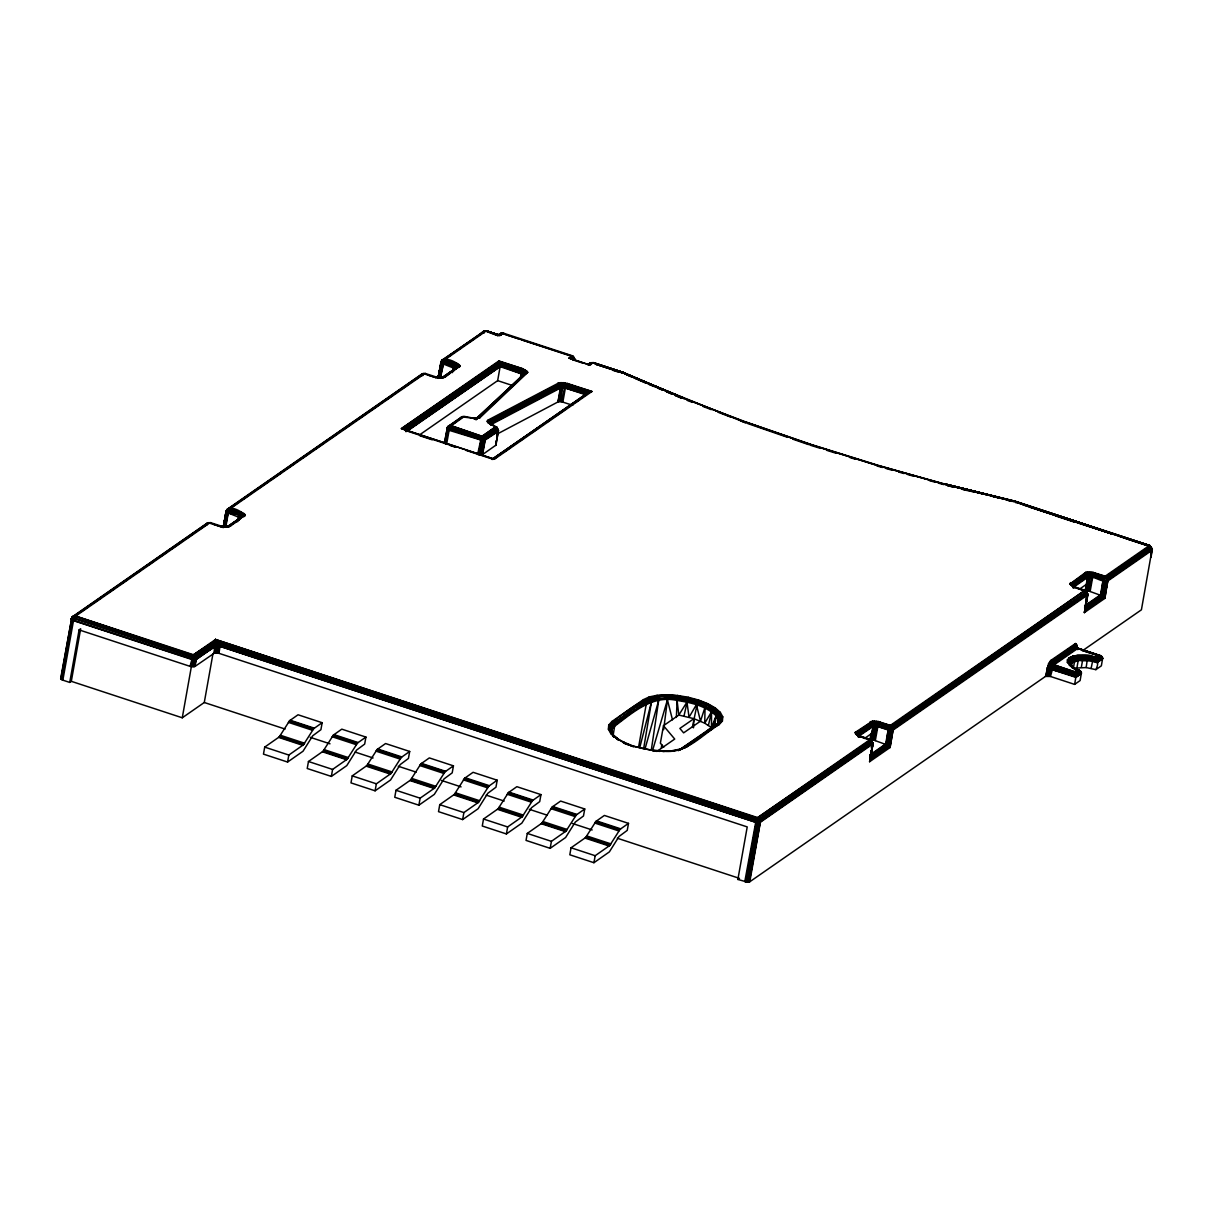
<?xml version="1.0" encoding="UTF-8"?>
<svg xmlns="http://www.w3.org/2000/svg" width="1213" height="1213" viewBox="0 0 1213 1213"><rect width="100%" height="100%" fill="white"/><g stroke="black" fill="none" stroke-linecap="round" stroke-linejoin="round"><path stroke-width="1.5" d="M720.34 712.395L715.245 707.907L707.831 703.707L705.041 707.027L704.753 723.191L711.455 727.648L716.458 714.957L720.34 712.395L722.781 716.868L722.402 721.007L719.218 724.54C702.403 734.502 687.786 752.469 666.498 751.423M869.797 755.002L885.657 743.978L888.371 729.028L890.357 725.389L1084.71 590.428L1087.576 594.112L1084.422 612.565L1104.861 598.373L1108.03 579.92L1105.164 576.22L1092.928 572.309L1085.832 572.263L1069.987 583.969L1072.459 585.303L1073.171 587.532L1087.606 577.388C1094.551 575.25 1101.04 582.983 1107.985 580.86L1152.032 550.277L1151.88 548.382L1150.258 546.441L1015.888 501.985L1015.903 502.804M214.458 653.049L215.99 643.967L215.505 639.463L193.064 655.156L190.047 666.346L195.066 666.392L214.458 653.049L218.962 653.322L747.223 826.917L737.868 879.455L747.663 882.2L749.786 881.76L1045.47 676.429L1050.488 676.475L1074.612 684.39L1080.116 680.569L1081.405 673.033L1079.509 670.531L1072.398 667.575L1079.509 670.531L1075.567 673.564L1052.641 666.665L1048.532 663.829L1051.11 660.236L1075.476 643.527L1076.81 645.468L1076.613 648.667M749.786 881.76L760.384 822.217L759.808 819.412L757.564 817.592L215.505 639.463L213.943 653.291M871.54 740.612L870.767 739.991L757.139 817.987L218.037 641.556C214.14 640.873 216.202 644.194 219.083 642.86L756.685 818.608L759.202 818.623L871.54 740.612L873.057 743.524L869.615 761.719L890.054 747.526L893.223 729.074L890.357 725.389L878.121 721.477L872.465 721.113L855.241 732.379L856.545 734.76L860.624 736.988L855.165 733.137M1095.855 669.652L1101.359 665.831L1102.647 658.31L1100.979 655.945L1099.797 655.49L1095.976 657.31L1082.223 655.687L1072.61 656.263C1084.088 653.595 1103.86 653.307 1095.855 669.652L1086.181 667.559L1073.384 668.227L1074.688 660.524L1072.61 656.263L1069.184 657.81L1067.379 659.887L1067.334 662.343L1074.703 669.273M1067.379 659.887L1077.538 656.415L1087.788 656.491L1096.522 658.204L1099.797 655.49L1095.748 657.052L1077.371 655.369L1069.184 657.81L1068.259 662.556L1074.536 668.712L1069.047 664.967M1073.05 656.809L1070.048 658.219L1068.896 660.539L1070.442 665.27M1073.49 657.249L1069.426 660.994L1069.381 663.208L1071.943 667.741M1068.304 660.206L1070.215 662.101L1070.518 665.543L1070.215 662.101L1071.443 659.645C1078.66 654.459 1088.698 657.097 1096.795 658.871L1100.979 655.945L1077.917 648.333L1075.779 646.453L1075.476 643.527M215.186 652.897L216.596 644.558L215.505 639.463L757.139 817.987L870.297 739.414L870.858 741.992M1073.126 587.911L1072.883 584.408L1087.045 574.568C1093.99 572.142 1100.418 579.101 1107.424 578.055L1151.455 547.472L1149.196 545.638L1105.164 576.22L1103.178 579.875L1100.464 594.825L1084.619 605.833M611.216 733.031L611.686 727.451L608.759 725.01L608.38 729.149L610.821 733.607L615.916 738.095L623.74 742.629M870.085 757.852L888.143 745.313L891.055 730.453L893.026 728.118L1087.394 593.157L1087.53 595.052L893.177 730.014L891.055 730.453L874.133 725.192L858.683 735.427L858.319 737.064L858.076 733.562L872.223 723.736C879.167 721.31 885.596 728.255 892.601 727.209L1086.969 592.247L1085.423 590.352L1072.701 586.364L1069.987 583.969M676.354 717.459L677.339 695.443L657.128 695.292L649.167 696.944L643.406 699.628L611.943 721.462L608.759 725.01M608.38 729.149L610.852 730.484L613.748 737.14L612.262 734.441M693.502 727.815L693.927 718.672L678.825 715.048L663.481 725.708L660.372 743.205L663.738 747.208M195.066 666.392L196.354 658.447L193.489 654.762L75.646 616.037C72.674 614.551 69.126 620.116 73.447 620.631L192.245 659.599L196.309 659.387L215.186 646.286L219.189 644.998L758.261 822.672L760.384 822.217L873.011 743.887L870.949 740.385L862.337 737.549M444.413 442.411L444.61 443.185L447.097 429.19L449.295 429.357L480.303 439.546L482.031 440.91L479.529 454.92L482.622 454.541L485.109 440.531L483.926 436.938L451.281 425.702C448.31 424.232 444.746 429.796 449.083 430.297L483.866 440.926L498.164 431.464L496.587 426.991L495.344 426.84L481.425 436.923L477.604 454.496M624.74 374.271L624.134 372.77L593.384 362.687L589.548 364.946L568.867 358.153L572.005 355.97C576.039 358.623 575.644 363.248 572.718 355.894L503.486 333.166L499.574 335.137L485.245 330.8L441.972 360.14L437.984 378.38L441.487 360.883L484.366 330.876L500.272 335.304L486.17 330.982L444.837 359.776L439.985 377.819L437.059 377.486L438.469 377.865L441.487 360.883L438.151 378.077L441.972 360.14C447.536 357.547 455.8 361.838 460 365.826L445.201 377.046L439.834 377.85L442.7 377.834M858.349 736.685L858.076 733.562L855.817 731.742M871.025 721.417L873.39 725.344L870.828 740.309L872.829 743.114L869.615 761.719L873.057 743.524L870.964 741.128L872.359 742.705L871.601 747.754M1051.11 660.236L1053.066 664.466L1074.976 672.169L1075.946 676.733L1074.612 684.39M1073.46 587.213L1072.883 584.408L1070.639 582.574M1074.718 643.86L1076.659 648.076L1098.205 655.278L1095.839 657.552L1089.41 655.763M1152.032 550.277L1149.909 545.562L1015.827 501.651L944.942 484.199L1015.736 501.5L945.473 484.23L876.165 465.019L809.253 444.17L876.954 465.413L945.518 484.548L876.438 464.837M489.476 423.701L491.462 424.899L490.78 424.459C490.992 426.385 490.977 419.895 488.202 419.986L487.217 421.305L488.263 422.912L495.859 427.249M222.479 527.23C227.741 527.776 225.77 514.039 230.455 508.535L424.823 373.574L425.869 374.377M216.066 652.852L217.354 644.573L215.505 639.463L220.19 645.286L218.962 653.322M437.286 378.062L437.196 377.258M218.006 653.079L219.25 645.255L215.505 639.463L217.567 641.647M643.724 748.163L651.472 701.827L651.063 698.946L649.167 696.944M1074.642 659.781L1070.548 663.496L1070.382 665.937L1070.457 662.768L1071.852 660.539C1081.192 652.943 1093.792 664.679 1102.299 657.158C1094.49 665.831 1081.753 654.323 1071.852 660.539L1070.215 662.101M1076.431 646.969L1075.886 644.664L1074.673 644.8L1050.322 661.889L1047.623 667.544L1046 676.187M1151.88 548.382L1107.833 578.95L1105.862 581.3L1102.951 596.159L1084.892 608.699L1087.636 593.945L1084.422 612.565L1087.636 593.945L1086.499 593.157M193.489 654.762L215.565 640.509L218.264 644.998L217.021 652.912M651.245 750.392L658.704 700.31L657.128 695.292M69.732 682.419L79.103 629.896L80.665 628.804L71.309 681.327L69.732 682.419L62.849 680.159L60.877 679.037L60.968 677.931M425.52 373.498L422.2 373.801L227.165 509.308L223.359 527.23L226.058 511.598C228.651 503.82 241.235 511.325 245.193 514.979L230.394 526.215L223.783 526.927L226.664 510.036L423.019 373.483L436.21 377.774L427.598 374.938M226.058 511.598L223.147 527.7L226.664 510.036C224.89 515.768 240.932 511.886 240.796 518.057C240.674 517.572 242.949 514.145 245.193 514.979M718.035 723.691L718.687 719.036C710.682 704.829 691.88 702.251 677.233 699.507C652.549 693.745 633.05 711.531 614.809 725.162L611.913 728.376L611.519 733.077L611.686 727.451L614.627 724.206L646.074 702.357L651.396 699.886L667.575 697.9L677.339 698.506L696.944 702.767L712.258 709.984L716.959 714.123L719.203 718.232L718.854 722.053L716.11 725.844M1150.773 557.283L1151.046 552.264M1152.32 549.959L1149.909 545.562L1015.251 501.56L945.154 484.002L1015.584 501.409L1150.136 545.895L1015.584 501.409L945.154 484.002M440.88 362.444L454.496 366.766L455.906 368.009L455.572 369.268L457.149 366.538L460 365.826M420.305 434.36L497.664 380.639L500.241 365.977L498.907 360.913L401.382 428.629L494.434 459.196L591.944 391.481L567.532 383.46L559.178 382.732L488.202 419.986M661.282 748.285L661.752 744.555M663.647 729.665L667.559 698.9L666.741 694.776M1151.061 556.964L1152.35 549.58L1150.258 547.184L1152.062 549.337L1108.03 579.92L1104.376 597.539L1084.938 611.034L1087.576 594.112L893.223 729.074L890.054 747.526L888.143 745.313L890.084 730.393L888.371 729.028L889.099 730.226L886.733 744.433L870.737 755.532M1107.454 581.103L1104.861 598.373L1102.951 596.159L1104.907 581.239L1103.178 579.875L1091.867 576.205L1088.197 576.19L1073.202 586.592L1075.431 587.835L1072.701 586.364M870.282 755.214L886.172 744.176L888.159 729.983L876.878 726.329L873.33 726.299L858.637 736.367M888.886 745.934L891.055 730.453L893.223 729.074L891.919 730.408L888.886 745.934L870.237 758.868L870.13 760.187L889.569 746.692L892.647 730.256M1085.104 606.06L1100.995 595.022L1102.966 580.815M1103.694 596.781L1105.862 581.3L1108.03 579.92L1106.741 581.254L1103.694 596.781L1085.059 609.714L1087.864 594.355M446.9 442.563L449.295 429.357L451.281 425.702L464.397 416.408L474.844 418.424L461.713 416.863L447.976 426.476L447.097 429.19L449.598 428.401L480.621 438.59L484.957 438.636L498.012 429.569L497.042 427.416L487.217 421.305M472.57 418.167L476.876 418.242L524.88 372.967L527.746 372.391L523.319 368.934L498.907 360.913M714.609 726.83L716.17 715.867C705.799 705.799 690.91 702.585 677.081 700.462C652.427 694.715 632.989 712.516 614.764 726.102L611.868 729.316M889.569 746.692L891.919 730.408M1104.376 597.539L1106.741 581.254M441.092 362.854L438.894 377.743L441.092 362.854L443.594 362.065C445.398 364.491 458.499 363.566 455.557 368.722L442.821 377.577M441.562 363.263L439.409 377.728L442.229 363.642L443.291 363.021L441.562 363.263L455.603 368.888M225.269 526.988L227.422 512.796L228.484 512.189L226.285 512.007L228.787 511.234L241.357 515.904L240.75 517.89L229.424 525.745M870.328 756.169L871.101 751.12M1085.15 607.016L1085.65 603.649M1086.166 600.283L1086.666 596.917M439.985 377.819L442.229 363.642M870.964 741.128L872.829 743.114L870.237 758.868L873.057 743.524M226.103 511.219L223.556 526.7L226.073 512.659M1085.559 606.379L1101.556 595.28L1103.906 581.072L1103.178 579.875L1105.862 581.3L1103.496 578.919L1088.88 575.038L1073.308 585.303L1073.869 587.835L1072.808 585.879L1070.427 584.787M717.444 725.465L718.687 719.036L722.781 716.868M227.422 512.796L224.784 526.912L226.755 512.417L223.738 526.988L226.755 512.417L240.796 518.057M438.287 376.94L440.91 362.065M60.65 678.628L71.855 617.538L208.211 522.636L221.403 526.942L212.791 524.107M60.877 679.037L71.855 617.538L71.249 619.1M61.332 679.447L71.946 619.919L194.186 659.827L219.674 643.86L756.26 819.382L759.808 819.412L872.162 741.401L870.297 739.414M62.015 679.826L72.613 620.298L75.221 616.431L210.016 522.727L211.062 523.531M62.849 680.159L73.659 619.676L71.476 619.509L72.355 616.795L207.393 522.955L210.713 522.651M190.987 666.604L192.245 659.599L191.502 658.401L193.231 659.766L191.988 666.771M71.309 681.327L182.268 717.793L191.29 667.074M192.943 666.832L194.186 659.827L196.157 657.491L215.474 643.83L218.871 643.982M193.822 666.786L195.066 659.781L196.354 658.447L215.383 644.937L220.19 645.286M194.535 666.634L196.354 658.447L219.083 642.86L756.26 819.382L757.139 817.987M225.77 527.139L228.256 513.129M182.268 717.793L204.284 702.494L212.988 653.595M237.657 521.772L238.809 515.586L240.796 511.931M238.809 520.362L240.068 515.009L242.479 512.599M264.707 747.117L263.464 754.122L287.587 762.052L303.023 751.226L312.727 735.775L320.914 729.695L322.158 722.705L298.034 714.775L289.589 720.734L279.278 736.898L264.707 747.117L288.83 755.047L303.402 744.827L313.712 728.664L322.158 722.705M287.587 762.052L288.83 755.047M308.466 761.506L307.223 768.511L331.346 776.426L346.782 765.615L356.486 750.165L364.673 744.085L365.917 737.079L341.793 729.149L333.348 735.123L323.037 751.287L308.466 761.506L332.589 769.421L347.161 759.217L357.471 743.038L365.917 737.079M331.346 776.426L332.589 769.421M352.24 775.88L350.982 782.885L375.105 790.815L390.556 779.989L400.26 764.539L408.432 758.459L409.691 751.454L385.567 743.539L377.122 749.498L366.811 765.661L352.24 775.88L376.364 783.81L390.92 773.591L401.23 757.428L409.691 751.454M438.393 377.501L440.895 363.491L438.287 377.091M440.577 377.971L443.079 363.976M375.105 790.815L376.364 783.81M452.479 372.618L453.632 366.417L455.603 362.778M453.632 371.193L454.89 365.841L457.286 363.43M444.383 442.79L447.491 427.203L447.097 429.19M445.065 443.594L447.567 429.584L449.295 429.357L448.234 429.978L445.747 443.973M395.999 790.27L394.756 797.275L418.879 805.189L434.315 794.379L444.019 778.928L452.206 772.848L453.45 765.843L429.326 757.913L420.881 763.887L410.57 780.05L395.999 790.27L420.123 798.184L434.694 787.98L445.004 771.802L453.45 765.843M478.544 454.754L481.03 440.744L480.303 439.546L482.986 440.971L498.452 430.645L495.981 445.095L482.622 454.541M480.5 454.981L482.986 440.971L484.957 438.636M418.879 805.189L420.123 798.184M481.364 454.936L483.866 440.926L485.155 439.591L482.092 454.784M496.193 440.668L495.981 445.095M496.814 437.165L497.436 433.663M495.677 445.474L498.452 430.645L495.344 426.84M439.758 804.644L438.515 811.649L462.638 819.579L478.074 808.753L487.778 793.302L495.965 787.222L497.209 780.217L473.085 772.302L464.64 778.261L454.329 794.424L439.758 804.644L463.882 812.574L478.453 802.354L488.763 786.191L497.209 780.217M520.18 378.774L521.332 372.588L523.319 368.934L499.256 361.413L401.382 428.629L494.434 459.196M521.438 377.41L522.712 372.057L525.199 369.692M462.638 819.579L463.882 812.574M483.517 819.033L482.274 826.023L506.397 833.953L521.833 823.142L531.552 807.676L539.724 801.611L540.968 794.606L516.859 786.676L508.399 792.65L498.088 808.813L483.517 819.033L507.641 826.948L522.212 816.743L532.522 800.565L540.968 794.606M496.663 434.33L557.98 401.928L560.512 386.977L557.798 383.202M557.98 401.928L561.225 386.735L559.178 382.732M558.662 401.7L559.587 401.594L562.074 387.584L561.013 382.504M559.587 401.594L560.649 401.609L563.135 382.565M572.733 405.309L561.771 401.776L565.379 382.899M562.847 402.064L565.546 387.114L567.532 383.46M506.397 833.953L507.641 826.948M527.291 833.407L526.033 840.412L550.156 848.342L565.607 837.516L575.311 822.065L583.483 815.985L584.742 808.98L560.618 801.065L552.173 807.024L541.862 823.187L527.291 833.407L551.415 841.337L565.986 831.117L576.296 814.954L584.742 808.98M550.156 848.342L551.415 841.337M571.05 847.781L569.807 854.786L593.93 862.716L609.366 851.89L619.07 836.439L627.257 830.374L628.501 823.369L604.377 815.439L595.932 821.398L585.621 837.577L571.05 847.781L595.174 855.711L609.745 845.491L620.055 829.328L628.501 823.369M613.111 735.412L614.809 725.162L611.943 721.462M593.93 862.716L595.174 855.711M638.599 747.041L646.226 704.268L645.665 701.448L643.406 699.628M692.365 727.421L697.748 701.084L698.612 700.068L707.831 703.707M744.767 881.715L756.26 819.382M745.707 881.972L756.306 822.444L755.578 821.246L219.993 644.573L215.429 644.406L196.157 657.491L191.821 657.446L73.978 618.721L72.355 616.795M746.692 882.139L757.291 822.596L755.578 821.246L219.25 645.255L215.383 644.937L196.157 657.491M747.663 882.2L758.261 822.672L760.233 820.322L872.572 742.311M748.527 882.154L759.141 822.611L872.769 743.266M749.255 882.003L760.43 821.277L758.261 822.672L755.365 822.187L220.205 646.332L215.247 645.892L196.309 659.387M869.979 721.902C877.878 725.01 866.658 738.899 871.556 740.157L874.133 725.192L872.465 721.113M871.556 740.157L872.42 740.112L874.922 726.102L874.224 721.022M872.42 740.112L873.39 740.173L876.15 721.144M888.143 745.313L874.376 740.324L878.121 721.477M875.316 740.582L878.03 725.632L880.016 721.993M1045.47 676.429L1048.532 663.829M1046.728 676.035L1048.29 667.62L1050.625 662.738L1075.446 645.513L1078.463 648.743L1101.783 656.521L1097.128 660.327M1047.592 675.99L1049.124 667.772L1051.125 663.572L1075.279 646.665L1076.477 646.984M1048.563 676.05L1051.807 664.299L1075.901 647.454L1077.629 648.333M1049.548 676.217L1052.626 664.876L1077.068 647.909L1099.797 655.49L1095.627 657.962L1094.596 661.176L1078.251 660.479L1070.548 663.496M1050.488 676.475L1053.506 665.27L1077.917 648.333L1099.797 655.49L1095.627 657.962L1096.688 658.598L1100.979 655.945L1078.236 648.409M1071.867 667.074L1071.852 660.539L1069.184 657.81M1084.786 572.748L1087.652 576.433L1085.119 591.383L1088.197 576.19L1085.832 572.263M1085.635 591.14L1088.94 576.023L1087.288 571.96M1086.363 590.989L1087.242 590.943L1089.729 576.933L1089.031 571.869M1087.242 590.943L1088.197 591.004L1090.957 571.99M1084.938 611.034L1087.834 594.734M1102.951 596.159L1089.183 591.171L1092.928 572.309M1090.138 591.428L1092.837 576.478L1094.823 572.824M1076.992 667.484L1078.327 659.766L1077.205 655.945M1081.359 667.241L1082.709 659.538L1082.223 655.687M1086.181 667.559L1087.758 656.036M1091.124 668.378L1093.444 656.976L1095.748 657.052L1098.205 655.278L1077.917 648.333M1152.123 549.171L1141.418 609.805L1083.042 650.35M871.374 748.103L872.359 742.705L871.601 746.162M1086.196 598.934L1086.848 595.34M870.418 756.017L872.829 743.114M717.353 725.374L718.399 719.931L716.17 715.867L712.744 728.679M886.172 744.176L889.099 730.226L888.159 729.983M1100.995 595.022L1103.906 581.072M683.996 716.004L688.211 697.248L698.612 700.068M464.336 416.65L462.517 416.544L448.931 426.203M708.422 725.374L711.804 710.863L715.245 707.907M1076.113 643.709L1077.083 648.364L1076.568 644.361M886.733 744.433L890.084 730.393L891.055 730.453L888.674 728.073L874.057 724.191L858.486 734.471L859.062 736.988L858 735.033L855.62 733.941M1101.556 595.28L1104.907 581.239L1102.223 595.659L1084.543 607.925M639.812 747.39L651.472 701.827M645.089 748.618L658.704 700.31M240.113 517.238L241.463 514.646L243.828 513.357M454.92 368.085L456.27 365.492L458.635 364.203M652.533 750.589L667.438 699.856L672.487 719.84M475.587 419.364L479.332 417.227L526.366 373.028L525.775 370.769L499.256 361.413L402.974 428.826L404.156 429.281L499.862 362.808L522.015 370.723C526.654 370.223 523.288 377.349 522.773 374.347L524.168 371.784L526.624 370.572M240.583 517.648L242.054 515.176L244.753 514.176M455.391 368.494L456.861 366.023L459.56 365.007M523.212 374.817L524.729 372.391L527.503 371.496M240.477 518.755L242.297 516.192L245.117 515.737M455.284 369.586L457.104 367.039L459.939 366.584M568.867 358.153L570.823 358.457L572.885 356.379L501.287 333.226C496.117 338.472 489.673 329.254 483.547 331.21L477.558 336.501M499.028 335.698C499.483 330.649 509.915 334.909 499.801 334.091L498.073 335.258L493.418 333.772M678.234 750.711L711.455 727.648L711.531 711.788L704.753 723.191L693.927 718.672L679.871 728.422L683.616 732.864L700.492 721.159L704.798 707.967M523.334 375.257L522.303 372.967L500.256 365.234L405.476 430.494L455.178 446.824M575.129 360.291L573.067 356.774L521.817 339.943M446.884 428.78L447.491 427.203M653.382 750.513C687.422 752.803 633.444 748.345 659.705 751.408M1076.81 645.468L1076.826 646.938M476.042 419.88L523.394 374.787L523.516 372.558L500.196 364.431L404.96 429.857L404.156 429.281L499.604 362.096L522.894 369.328M756.685 818.608L218.037 641.556L217.764 643.087L215.535 643.042L195.748 656.582L192.2 656.551L74.357 617.826L73.023 616.249M216.46 640.585L217.809 641.98L215.58 641.859L195.126 655.793L192.624 655.778L73.841 615.931M473.798 418.834L480.196 417.454L527.746 372.391M643.087 748.527C678.598 755.183 621.435 745.328 623.33 742.311L633.595 746.738L625.104 743.402M613.778 736.23L610.169 729.832L610.548 725.874L613.581 722.508C628.698 714.639 640.328 698.43 658.143 696.52C668.075 695.519 678.067 696.444 687.816 698.4C699.734 701.811 714.791 705.011 720.825 717.11L720.446 721.068L717.414 724.434L678.704 750.331C695.079 744.342 707.482 727.573 722.402 721.007M206.468 524.865L207.393 522.955L210.941 522.985M425.748 373.831L422.2 373.801L421.275 375.696M460.546 418.151L461.713 416.863M476.239 419.076L477.573 417.681M589.867 364.734L588.896 364.264L590.064 362.99L593.081 362.596L624.134 372.77M683.965 747.89L687.756 746.374M715.427 726.041L719.218 724.54M572.309 359.275L574.265 357.805L571.626 358.805L573.658 357.001L570.823 358.457L572.824 359.821L574.265 357.805L572.4 355.803L569.852 358.229L589.548 364.946M223.783 526.927L226.149 527.094M440.592 377.637C435.679 377.243 442.305 378.365 440.213 377.622M662.965 751.62L674.034 750.726L663.299 751.135M491.174 424.277L488.414 422.26L489.036 420.426L559.83 383.217L565.228 383.369L591.944 391.481L587.941 392.663L586.304 394.953L565.334 388.054L561.164 387.69L490.871 424.702M216.611 644.042L218.522 643.208L755.881 820.291L760.233 820.322M498.164 431.464L497.451 428.811L484.548 437.726L481 437.696L449.978 427.507L448.658 425.93M71.294 618.721L74.66 616.249M1070.548 664.057C1077.144 656.582 1088.713 659.842 1097.189 661.934L1102.647 658.31L1097.159 662.207L1094.596 661.176L1097.204 661.494L1102.556 657.78L1097.189 661.934M475.011 418.834L478.771 418.136M219.674 643.86L218.264 644.998M587.941 392.663L564.636 385.84L561.119 385.749L490.749 422.791L490.34 423.989L490.355 421.881L560.831 384.779L566.244 385.264L587.941 392.663L492.448 459.075L465.822 450.326M671.82 751.15L681.994 749.073M740.582 420.881L745.737 422.852L624.695 373.756L662.92 390.131M476.588 418.167L525.441 373.134L524.926 371.178L499.604 362.096L402.974 428.826M1068.896 660.539L1073.899 657.78M226.497 527.261L242.736 516.283C243.616 511.143 232.183 512.098 229.591 509.551L228.651 508.444M441.305 378.092L457.544 367.13C458.423 361.99 446.991 362.93 444.398 360.397L443.458 359.275M503.092 333.317L499.953 335.516L486.549 330.815L498.073 335.258L500.469 333.545L504.017 333.575M474.056 418.349L476.982 418.424M718.854 722.053L719.946 717.58C711.728 702.994 692.441 700.356 677.415 697.551C652.473 691.744 632.595 709.347 614.203 723.297L611.216 726.602L611.322 731.272M1047.774 665.634L1075.916 675.186L1080.631 671.335L1073.111 667.559M230.394 526.215L227.089 526.988L241.918 516.602C242.479 511.795 231.698 512.856 229.166 510.339L227.847 508.763M241.251 517.147L244.541 516.374M445.201 377.046L441.896 377.819L456.74 367.448C457.286 362.626 446.505 363.688 443.973 361.171L442.654 359.594M456.058 367.994L459.348 367.221M523.91 374.044L527.306 373.179M1070.457 662.768L1074.688 660.524M1050.261 661.04L1051.125 663.572L1053.506 665.27L1074.976 672.169L1078.6 670.183L1075.309 672.851L1053.066 665.892L1049.381 662.268M488.975 332.438L497.8 335.683L499.801 334.091M501.287 333.226L497.8 335.683M590.883 362.672L588.002 364.431L590.064 362.99L593.612 363.021L590.883 362.672L587.668 364.704L589.397 363.536L590.746 364.688L588.896 364.264M1046.728 669.424L1050.792 669.212L1075.946 676.733L1081.405 673.033L1079.706 672.29L1081.359 672.639L1075.961 675.99L1052.262 667.575L1075.779 674.352L1080.161 670.925C1073.414 667.999 1079.888 669.788 1074.612 671.668L1053.945 664.876M486.868 330.906L498.77 334.864L500.469 333.545L498.073 335.258M1051.747 669.47L1075.87 677.385L1081.405 673.154L1075.946 676.733L1047.153 667.544M1053.506 665.27L1075.309 672.851L1079.312 670.501L1080.874 671.608L1075.961 675.99L1081.329 672.518L1079.706 671.684L1081.147 672.032L1075.961 675.99L1051.959 668.515M591.777 362.596L588.745 364.355L592.687 362.763L624.452 373.058L593.384 362.687M1081.359 672.639L1075.946 676.733L1081.39 672.897L1079.706 672.29L1081.329 672.518M195.126 655.793L215.565 640.509L216.596 644.558L218.416 643.011M1097.204 661.494L1102.299 657.158L1097.159 660.63L1094.763 660.433L1097.159 662.207L1102.602 658.826L1097.098 662.647L1092.367 661.373M478.225 417.484L480.121 417.515L477.406 417.803M1052.641 666.665L1075.779 674.352L1080.404 671.123L1075.567 673.564L1053.066 665.892M404.96 429.857L500.059 363.597L522.015 370.723L500.196 364.431L405.476 430.494M209.106 522.56L74.736 615.855L193.064 655.156L215.565 640.509L215.58 641.859L195.748 656.582L215.474 643.83M423.913 373.407L229.545 508.368L241.827 512.902L244.192 514.994L229.469 526.033L226.149 526.942L229.333 526.7M485.245 330.8L444.352 359.2L456.634 363.748L459.014 365.826L444.292 376.879L440.971 377.789L444.155 377.546M80.846 611.974L87.018 607.683M93.204 603.392L100.922 598.024M108.639 592.657L114.826 588.381M120.997 584.09L127.183 579.799M136.447 573.355L141.072 570.14M148.805 564.788L153.429 561.558M159.616 557.267L167.333 551.915M171.958 548.701L181.237 542.256M187.409 537.966L193.58 533.675M199.766 529.399L205.937 525.108M231.061 507.671L237.278 503.35M243.495 499.028L249.711 494.707M259.036 488.233L266.815 482.835M271.485 479.59L280.81 473.115M287.026 468.794L294.804 463.396M302.583 457.998L308.799 453.677M315.016 449.356L322.794 443.958M330.573 438.56L336.789 434.239M343.006 429.933L350.784 424.535M358.563 419.137L364.779 414.816M370.996 410.494L378.774 405.097M386.553 399.699L392.769 395.377M402.094 388.903L408.311 384.582M414.528 380.26L420.759 375.939M445.747 358.593L450.296 355.439M457.862 350.178L460.895 348.07M469.977 341.763L473.009 339.655M233.396 523.667L239.052 519.74M446.793 375.484L449.629 373.528M407.325 431.085L500.15 366.629L522.773 374.347M463.411 416.468L450.357 425.536L481.864 436.301L496.011 426.794M453.01 424.05L455.906 422.033M492.205 459.53L588.942 392.102L566.668 384.476L560.391 383.93L489.764 421.063L489.021 422.048L490.386 423.777L488.263 422.912M567.108 383.869L590.291 391.663L492.796 458.726M495.131 457.832L516.799 442.79M519.907 440.637L529.186 434.193M532.28 432.04L544.667 423.443M547.76 421.29L572.521 404.096M575.614 401.958L584.909 395.499M493.479 459.393L496.572 457.256M504.305 451.888L510.491 447.582M519.771 441.138L524.425 437.908M532.158 432.541L538.345 428.25M547.624 421.806L550.717 419.653M555.357 416.438L564.636 409.979M575.478 402.458L578.571 400.32M656.84 751.469L674.716 739.051L663.481 725.708M716.595 724.768L684.466 747.147L679.144 749.619M685.193 747.708L691.183 743.554M697.172 739.384L701.66 736.276M707.649 732.106L712.152 728.983M864.475 738.459L871.556 733.547M1079.282 589.306L1086.363 584.378M1085.104 590.261L891.221 725.799L877.939 721.947L871.753 721.887L856.181 732.713L859.668 736.609M1086.348 591.459L891.995 726.42L877.727 722.614L872.405 722.569L857.455 732.773L856.969 733.82L858.546 735.518M1150.849 546.684L1106.802 577.267L1092.534 573.461L1087.212 573.415L1072.277 583.605L1071.792 584.651L1073.353 586.364M869.736 757.094L887.416 744.812L890.084 730.393L889.099 730.226M737.868 879.455L739.445 878.364L617.326 838.228M1074.612 671.668L1078.6 670.183L1076.34 669.182L1077.114 670.092M1075.87 677.385L1081.374 673.564M500.15 366.629L405.824 431.646L500.241 365.977L521.332 372.588M1102.647 658.31L1097.174 662.086L1096.491 661.707L1102.556 657.78L1097.189 661.13M1075.567 673.564L1079.312 670.501M404.156 429.281L500.059 363.597M1069.426 660.994C1077.432 655.354 1088.122 657.325 1096.992 659.599L1101.783 656.521L1082.148 650.411M1074.976 672.169L1078.296 670.092L1075.976 669.106L1077.705 669.985M1075.779 674.352L1080.631 671.335L1079.646 671.168L1081.026 671.835M569.852 358.229L572.885 356.379M1099.797 655.49L1096.34 657.855L1093.307 657.401M572.824 359.821L574.689 358.699M1075.916 675.186L1081.147 672.032M216.596 644.558L215.429 644.406L217.309 642.041L216.02 640.57M219.189 644.998L755.881 820.291L758.261 822.672M589.154 364.582L592.687 362.763L624.543 373.21L683.435 398.091L623.998 372.725L593.081 362.596L624.27 372.861M1096.537 658.204L1100.979 655.945L1096.916 659.296L1095.172 659.084L1097.068 659.933L1101.783 656.521L1096.916 659.296L1095.4 658.477L1096.688 658.598M624.543 373.21L683.616 398.455L623.315 372.831L682.692 397.743L745.646 422.26M437.286 377.273L435.164 376.97L437.317 377.561M222.464 526.442L220.357 526.124L222.495 526.715M632.549 745.934L643.178 748.542M860.502 736.443L859.562 736.185L870.828 739.839M216.43 645.892L218.295 645.225M215.323 645.437L219.25 645.255M71.476 619.509L73.978 618.721M672.29 750.665L681.206 748.83L686.846 746.207L718.308 724.358L721.417 720.916L721.796 716.868C713.229 701.66 693.093 698.9 677.415 695.959C652.033 690.091 631.473 707.376 612.823 721.887L609.699 725.329L609.335 729.377C611.443 735.957 620.45 740.521 624.452 742.401M216.02 643.193L216.854 642.056L215.793 640.555M1074.475 659.038L1071.443 659.645L1069.881 661.525L1070.169 664.208M475.435 418.349L480.03 417.575M857.894 735.518L859.41 736.018M227.301 526.73L225.027 527.003L227.892 527.003M219.265 646.074L220.235 646.059L218.31 645.559M1103.496 578.919L1107.833 578.95M888.674 728.073L893.026 728.118M1071.352 585.606L1072.808 585.879M856.545 734.76L858 735.033M615.916 738.095L618.433 740.324M222.388 526.412L225.785 526.806M478.407 417.333L480.272 417.378M498.77 334.864L501.151 335.258M610.821 733.607L617.917 738.853M560.649 401.609L561.771 401.776M1088.197 591.004L1089.183 591.171M677.339 695.443L688.211 697.248M873.39 740.173L874.376 740.324M809.905 444.049L744.843 421.593L682.479 397.955M487.49 422.094L489.885 423.246M1094.763 660.433L1097.174 660.903M1067.334 662.343L1069.381 663.208L1071.655 666.468M482.622 333.105L484.214 332.908M961.773 489.082L972.599 491.72M1006.896 500.105L1012.309 501.424M944.942 484.199L1015.251 501.56L1150.136 545.895M1014.083 501.53L947.323 484.988L983.425 494.116M961.773 489.127L967.186 490.507M945.473 484.23L1014.053 501.363L947.323 484.988L988.838 495.329M992.446 496.223L1014.098 501.621M992.446 496.39L997.859 497.755M1006.896 500.029L1012.309 501.394M587.198 393.285L565.865 386.159L586.713 393.891L565.546 387.114L561.225 386.735L490.537 424.065L487.459 420.577M876.999 465.989L882.412 467.505M886.006 468.506L891.419 470.022M898.636 472.024L904.049 473.54M907.658 474.541L913.071 476.057M929.294 480.575L934.707 482.092M938.316 483.092L943.729 484.609M521.635 371.633L500.256 365.234L405.733 431.115L500.241 365.977L521.12 373.528M566.244 385.264L588.942 392.102M565.334 388.054L586.455 394.422L565.546 387.114M1093.444 656.976L1096.34 657.855M566.668 384.476L590.291 391.663M809.587 444.003L876.696 464.867M810.314 445.216L819.336 448.022M826.538 450.266L835.545 453.086M849.964 457.574L855.377 459.257M612.686 370.283L617.857 371.921M499.862 362.808L522.439 369.95M622.921 372.937L595.462 364.127L622.906 372.846M1030.246 507.322L1075.021 521.924M1078.6 523.091L1112.639 534.19L1015.918 502.303M1126.968 538.86L1150.258 546.441L1015.903 502.061M1023.075 504.881L1112.639 534.16M1123.39 537.662L1150.258 546.441L1119.796 536.449M505.912 334.712L518.285 338.776M595.462 364.143L622.982 373.179M486.17 330.982L499.953 335.516M574.477 360.367L582.725 363.081M497.664 380.639L511.643 385.234M425.202 373.407L435.861 376.894M1074.384 587.031L1085.771 591.231L1077.144 588.396M450.023 445.444L455.193 447.142M419.85 435.755L432.207 439.819M210.395 522.576L221.054 526.048M859.956 736.018L870.6 739.505M755.365 822.187L217.354 645.513M79.103 629.896L190.047 666.346M290.18 720.234L314.288 728.164M333.939 734.608L358.062 742.538M377.698 748.997L401.821 756.927M421.457 763.371L445.58 771.301M465.231 777.76L489.339 785.69M508.99 792.134L533.114 800.064M552.749 806.524L576.872 814.439M596.508 820.898L620.631 828.828M289.589 720.734L313.712 728.664M333.348 735.123L357.471 743.038M377.122 749.498L401.23 757.428M420.881 763.887L445.004 771.802M464.64 778.261L488.763 786.191M508.399 792.65L532.522 800.565M552.173 807.024L576.296 814.954M595.932 821.398L620.055 829.328M288.982 721.447L313.106 729.377M332.741 735.836L356.865 743.766M376.515 750.21L400.639 758.14M420.274 764.599L444.398 772.529M464.033 778.973L488.157 786.903M507.792 793.363L531.916 801.277M551.566 807.737L575.69 815.667M595.325 822.126L619.449 830.041M288.376 722.357L312.499 730.287M332.135 736.731L356.258 744.661M375.909 751.12L400.017 759.05M419.668 765.494L443.791 773.424M463.427 779.883L487.55 787.813M507.186 794.257L531.309 802.187M550.96 808.646L575.083 816.561M594.719 823.02L618.842 830.95M204.284 702.494L285.1 729.058M310.24 737.322L329.997 743.812M355.136 752.075L373.088 757.973M398.228 766.237L416.195 772.135M441.335 780.399L461.092 786.888M486.231 795.152L504.183 801.05M529.323 809.314L547.29 815.212M572.43 823.475L592.187 829.965M280.491 735.29L304.615 743.22M324.25 749.664L348.374 757.594M368.024 764.054L392.133 771.968M411.783 778.428L435.907 786.358M455.542 792.817L479.666 800.732M499.301 807.191L523.425 815.121M543.075 821.58L567.184 829.495M586.834 835.954L610.958 843.884M279.885 736.185L304.008 744.115M323.644 750.574L347.767 758.504M367.403 764.948L391.526 772.878M411.177 779.337L435.3 787.252M454.936 793.711L479.059 801.641M498.695 808.101L522.818 816.015M542.469 822.475L566.577 830.405M586.228 836.864L610.351 844.779M279.278 736.898L303.402 744.827M323.037 751.287L347.161 759.217M366.811 765.661L390.92 773.591M410.57 780.05L434.694 787.98M454.329 794.424L478.453 802.354M498.088 808.813L522.212 816.743M541.862 823.187L565.986 831.117M585.621 837.577L609.745 845.491M278.702 737.413L302.81 745.343M322.461 751.787L346.584 759.717M366.22 766.176L390.343 774.091M409.979 780.55L434.102 788.48M453.753 794.94L477.861 802.854M497.512 809.314L521.635 817.244M541.271 823.703L565.394 831.618M585.03 838.077L609.153 846.007M1055.31 515.828L1075.021 522.333M1081.966 650.411L1100.6 656.597M595.34 363.597L622.891 372.816M810.117 444.292L744.57 421.775L810.254 444.64M747.481 423.458L787.631 437.362M792.862 439.182L808.571 444.61M1070.048 583.226L1072.504 584.818L1073.399 587.41M855.241 732.379L857.697 733.971L858.577 736.564M687.195 400.396L692.365 402.367M702.691 406.34L711.303 409.645M718.187 412.284L730.241 416.908M1150.151 548.049L1150.985 548.382M1073.308 586.288L1075.309 587.274M858.486 735.442L860.275 736.109M623.937 742.235L633.474 746.192M623.391 372.8L682.692 397.743M645.574 383.02L635.142 378.426M649.046 384.476L654.247 386.538M657.719 388.13L662.92 390.252M666.392 391.723L671.608 393.967M624.65 373.498L683.616 398.455M623.74 372.709L683.435 398.091M626.469 374.741L631.67 376.955M1076.34 669.182L1079.509 670.531M666.392 391.617L671.593 393.861M1149.196 545.638L1150.076 546.062L1106.029 576.63L1092.746 572.779L1085.665 573.158L1071.003 583.544L1074.475 587.456M1084.71 590.428L1085.59 590.837M869.903 739.581L870.767 739.991M482.38 332.483L483.35 332.953M422.003 375.545L421.032 375.075L422.882 375.499L421.533 374.347M206.225 524.228L207.196 524.713M1094.596 661.176L1097.098 662.647M498.073 430.16L497.451 428.811L498.452 430.645M219.083 642.86L216.232 640.585M216.702 640.555L218.037 641.556M574.477 359.093L573.067 356.774M618.281 739.521L612.504 734.092M480.621 438.59L482.986 440.971M191.821 657.446L194.186 659.827M1150.258 547.184L1151.668 548.761M441.972 360.14L443.594 362.065M449.462 425.611L481.425 436.923L483.926 436.938L496.981 427.871L496.587 426.991M447.976 426.476L449.598 428.401M227.165 509.308L228.787 511.234M573.067 357.517L573.794 358.714M700.492 721.159L696.414 704.662L689.06 717.217L686.967 702.1L678.825 715.048L677.081 700.462M1078.463 648.743L1077.751 649.668M1076.644 647.697L1076.644 648.652M1097.068 659.933L1094.975 659.705L1097.068 659.933M502.182 333.15L499.149 334.909L502.182 333.15M1079.07 670.334L1075.309 672.851L1079.07 670.334M952.751 486.868L947.338 485.549L952.751 486.898M682.024 398.334L675.08 395.393L682.024 398.334M1077.174 669.94L1072.398 667.575L1077.114 669.94"/></g></svg>
